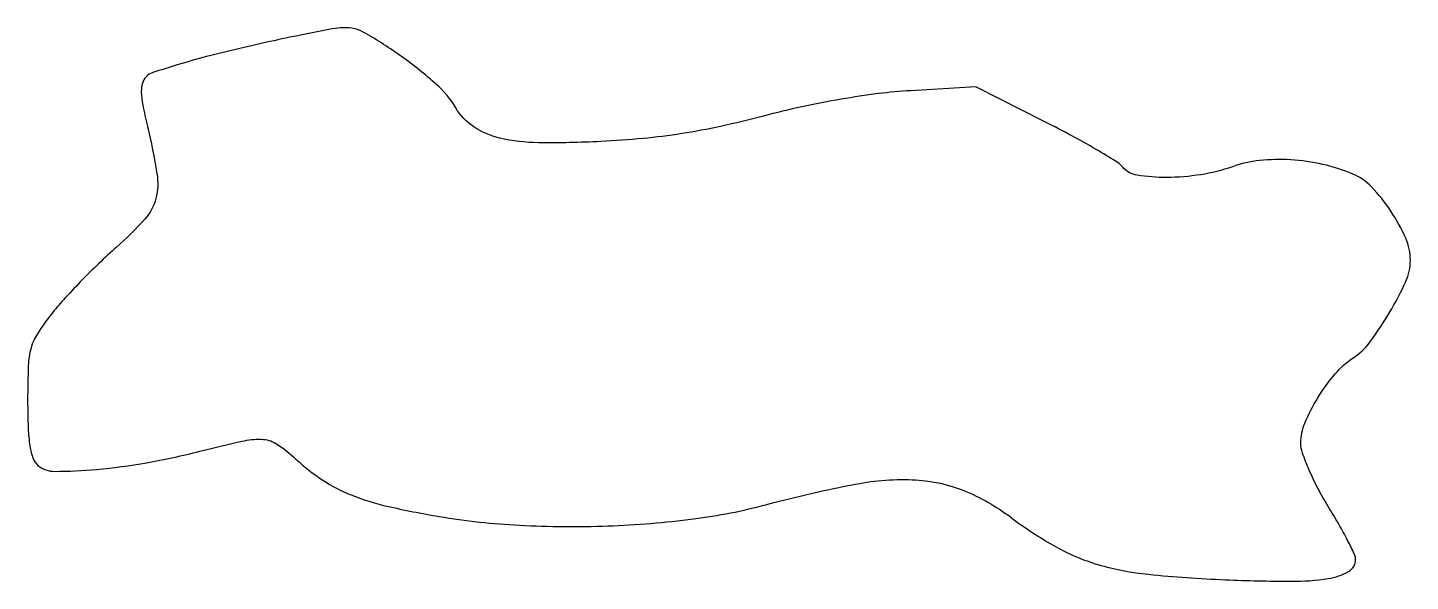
# Model space of a CAD drawing. Extents: x 0 to 202, y 0 to 81.
import ezdxf

# ---------------------------------------------------------------- set-up
doc = ezdxf.new("R2010")
doc.units = 0

msp = doc.modelspace()

# ---------------------------------------------------------------- linework, layer by layer
msp.add_lwpolyline([(31.01846, 77.877597, 0.006687), (26.146977, 76.672101, 0.00942), (21.840388, 75.457938, 0.006134), (18.28403, 74.334777, 0.117341), (17.30123, 73.729802, 0.1289), (16.762887, 72.808911, 0.075067), (16.605178, 71.53081, 0.041819), (16.817558, 69.619623, 0.010018), (17.497149, 66.497056, -0.017634), (18.885157, 59.616926, -0.104087), (18.725694, 55.963616, -0.121412), (17.11033, 52.954634, -0.027649), (12.971554, 48.850603, 0.010422), (10.409311, 46.479173, 0.007889), (7.694195, 43.775095, 0.007984), (5.224648, 41.15428, 0.018324), (3.471554, 39.08589, 0.022884), (1.428747, 36.228535, 0.076807), (0.490023, 34.13549, 0.057906), (0.09424, 31.562193, 0.009231), (0, 26.458335, 0.009281), (0.074634, 22.437998, 0.030211), (0.333955, 19.787503, 0.046686), (0.787272, 18.021277, 0.13418), (1.507287, 16.993952, 0.17746), (3.961534, 16.121761, 0.019374), (10.045772, 16.417364, 0.022254), (17.37314, 17.388676, 0.017754), (25.166613, 19.064433, -0.00739), (31.665882, 20.603473, -0.074821), (34.430242, 20.792782, -0.129722), (36.509934, 20.059479, -0.037803), (39.188282, 17.926354, 0.041257), (43.113117, 14.844486, 0.050639), (47.240415, 12.685234, 0.039361), (52.491747, 11.048524, 0.014425), (60.125881, 9.543842, 0.028453), (71.883628, 8.258745, 0.022158), (84.743866, 8.160162, 0.022481), (97.271987, 9.184703, 0.034028), (108, 11.298914, -0.018532), (120.971504, 14.275271, -0.060072), (129.767385, 14.878645, -0.083894), (136.760456, 13.322887, -0.064821), (143.564378, 9.465395, 0.033138), (150.239547, 5.101814, 0.057267), (156.345382, 2.53244, 0.046102), (163.741557, 1.096474, 0.014651), (174.952668, 0.306746, 0.008429), (184.557785, 0.074559, 0.04063), (190.004343, 0.477815, 0.090099), (192.962658, 1.50711, 0.2705), (193.999439, 3.285184, 0.112329), (193.825739, 4.046972, 0.007591), (192.824372, 6.052523, 0.010589), (191.531799, 8.421686, 0.007727), (190, 11, -0.017221), (188.469213, 13.6917, -0.018836), (187.175628, 16.404275, -0.018628), (186.24863, 18.79383, -0.083345), (186.000561, 20.269872, -0.099781), (186.585826, 23.176447, -0.037912), (188.480475, 26.875171, -0.038025), (190.992179, 30.355032, -0.072514), (193.569215, 32.637308, 0.087283), (196.082815, 34.998597, 0.027385), (198.956877, 39.312039, 0.0266), (201.323151, 43.859367, 0.106077), (201.990616, 46.912142, 0.105043), (201.314045, 50.159162, 0.04339), (199.144954, 54.115825, 0.043396), (196.321918, 57.643236, 0.103706), (193.572415, 59.53419, 0.043331), (189.179467, 60.937354, 0.040471), (184.508283, 61.603557, 0.041912), (179.975581, 61.499251, 0.057498), (176, 60.603334, -0.044553), (171.379752, 59.436014, -0.038668), (166.398787, 59.031029, -0.038515), (162.079971, 59.347565, -0.184016), (159.96521, 60.54192, 0.081312), (158.999343, 61.381909, 0.006531), (156.096686, 63.123738, 0.008683), (152.551678, 65.106912, 0.006555), (148.592765, 67.165837), (138.5, 72.247834), (129, 71.702451, 0.017159), (124.265959, 71.267311, 0.011127), (118.827925, 70.455294, 0.010656), (113.106041, 69.344227, 0.011016), (107.5, 68.001212, -0.01066), (101.230813, 66.494611, -0.014771), (95.548898, 65.431376, -0.01504), (89.89524, 64.71885, -0.01171), (83.715649, 64.273956, -0.014831), (74.635102, 64.103318, -0.05436), (68.931933, 64.788021, -0.090597), (65.165644, 66.419597, -0.112403), (62.548174, 69.187735, 0.078146), (59.715053, 72.623641, 0.026395), (54.625372, 76.676733, 0.023511), (49.297115, 80.11239, 0.142326), (46.139991, 80.894851, 0.0357), (44.491481, 80.710814, 0.0036), (40.609045, 79.965159, 0.004499), (35.991204, 79.000457, 0.003567)], format="xyb", close=True)

doc.saveas('drawing.dxf')
